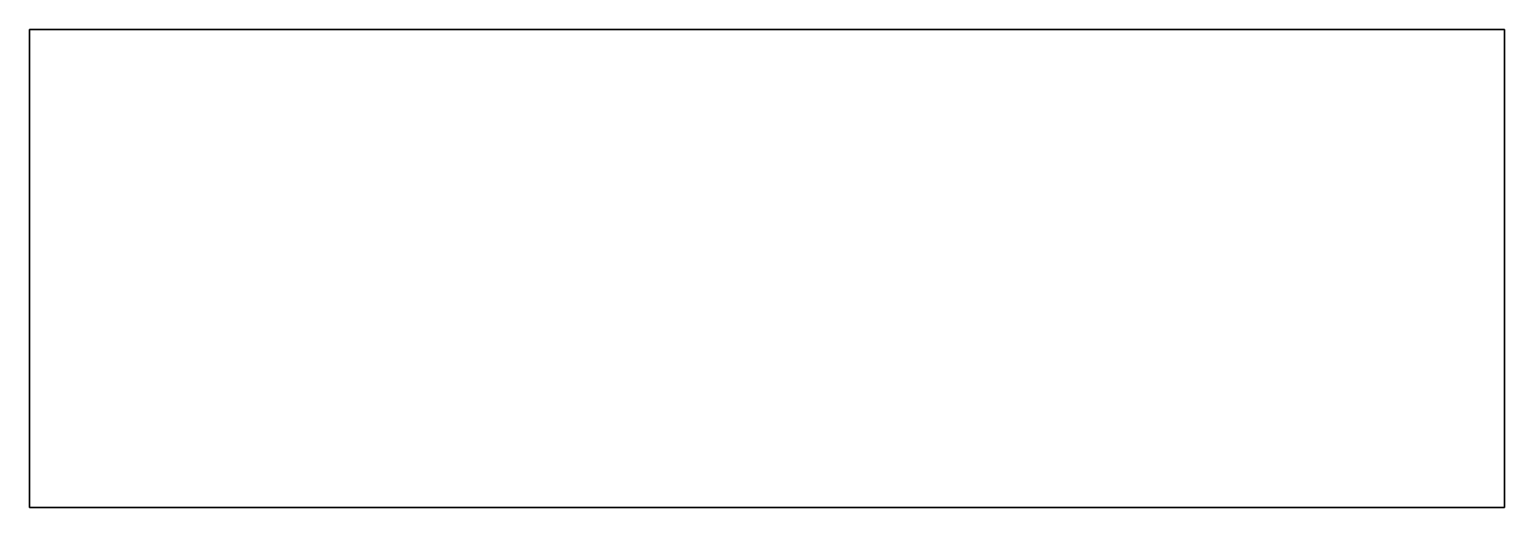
# Model space of a CAD drawing. Header units: millimetres. Extents: x 13 to 284, y 61 to 149.
import ezdxf

# ---------------------------------------------------------------- set-up
doc = ezdxf.new("R2010")
doc.units = ezdxf.units.MM
doc.header["$LTSCALE"] = 0.75
doc.layers.add('可见', color=7, linetype='Continuous', lineweight=35)

msp = doc.modelspace()

# ---------------------------------------------------------------- linework, layer by layer
at = {"layer": '可见', "extrusion": (-1, -2e-16, 0)}
for p, q in [((12.876822, 61.151906), (12.876822, 148.963168)), ((12.876822, 148.963168), (283.876822, 148.963168)), ((283.876822, 148.963168), (283.876822, 61.151906)), ((12.876822, 61.151906), (283.876822, 61.151906))]:
    msp.add_line(p, q, dxfattribs=at)

doc.saveas('drawing.dxf')
